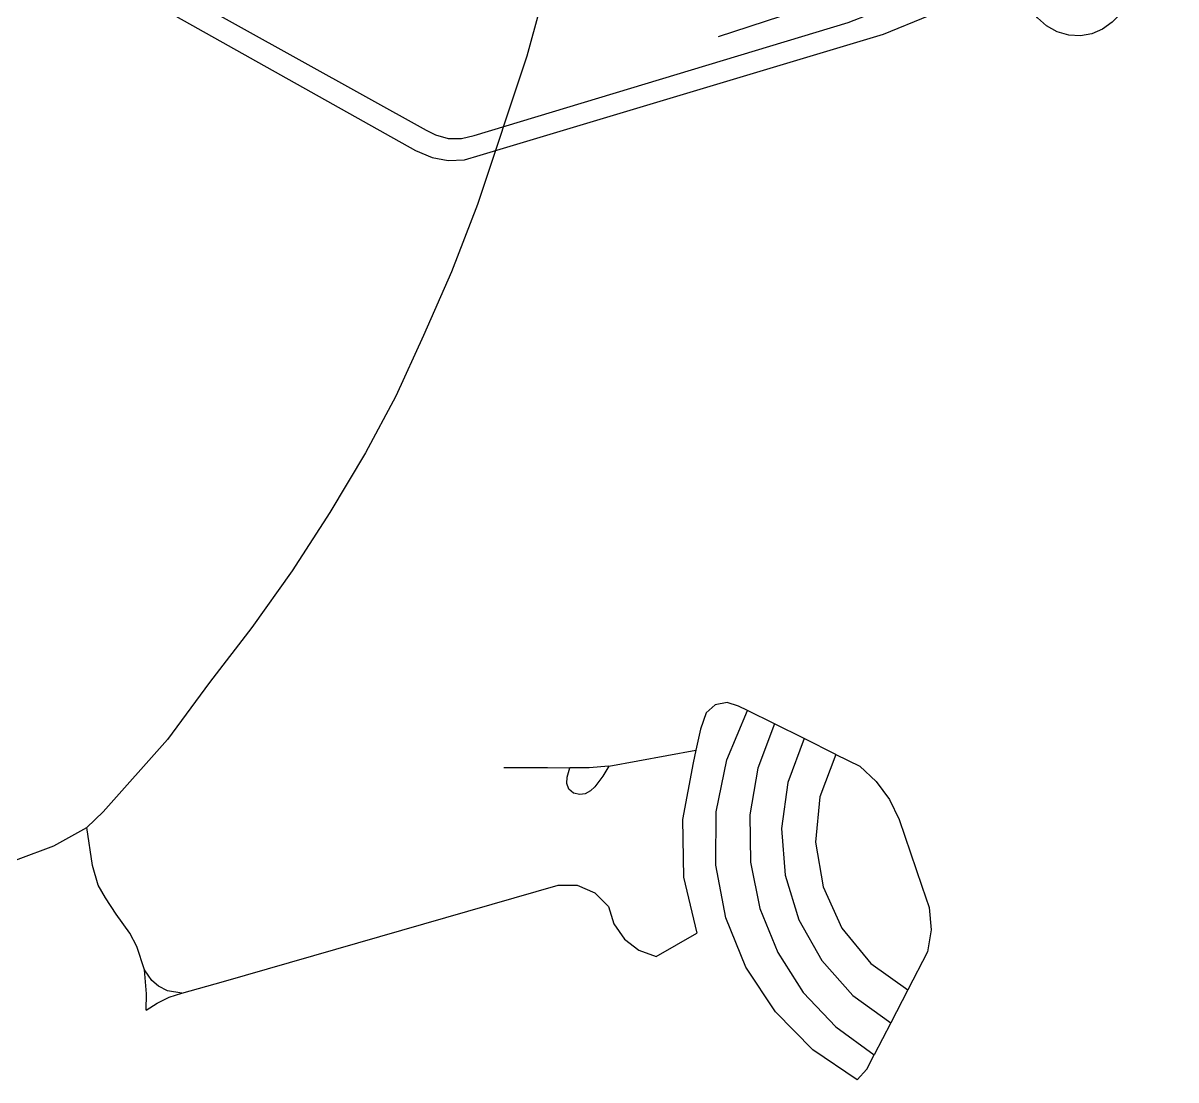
# Model space of a CAD drawing. Header units: metres. Extents: x 327752 to 330302, y 2791504 to 2794271.
# Drawn here: x 328525.9 to 328868, y 2791504.2 to 2791817.9 of the extents above; entities that cross this region are included whole.
import ezdxf

# ---------------------------------------------------------------- set-up
doc = ezdxf.new("R2010")
doc.units = ezdxf.units.M

msp = doc.modelspace()

# ---------------------------------------------------------------- linework, layer by layer
for p, q in [((328748.87, 2791609.87), (328740.88, 2791613.83)), ((328757.65, 2791605.51), (328748.87, 2791609.87)), ((328767.05, 2791600.83), (328757.65, 2791605.51)), ((328699.74, 2791597.29), (328725.55, 2791602.04)), ((328788.39, 2791530.91), (328783.35, 2791521.15)), ((328783.35, 2791521.15), (328778.44, 2791511.63))]:
    msp.add_line(p, q)
for points in [[(328427.47, 2791857.3), (328471.1, 2791832.84), (328476.22, 2791830.55), (328481.75, 2791829.58), (328487.35, 2791830), (328491.79, 2791831.05), (328520.61, 2791840.68), (328526.68, 2791842.11), (328532.85, 2791841.31), (328537.66, 2791838.84), (328642.36, 2791780.03), (328647.25, 2791777.99), (328652.01, 2791777.09), (328656.85, 2791777.31), (328661.5, 2791778.65), (328781.25, 2791814.52), (328794.74, 2791820.11), (328807.54, 2791827.12), (328816.2, 2791833.27)], [(328459.91, 2791847.03), (328475.64, 2791838.4), (328479.03, 2791836.83), (328482.69, 2791836.08), (328486.42, 2791836.18), (328490.04, 2791837.12), (328524.3, 2791847.85), (328527.45, 2791848.78), (328530.72, 2791848.87), (328533.92, 2791848.13), (328645.47, 2791786.12), (328648.29, 2791784.68), (328652.04, 2791783.63), (328655.95, 2791783.59), (328659.74, 2791784.54), (328770.75, 2791818.01), (328783.97, 2791823.17), (328796.74, 2791829.34), (328809.01, 2791836.46), (328812.32, 2791838.75)], [(328798.65, 2791840.59), (328798.01, 2791840.07), (328797.44, 2791839.48), (328796.93, 2791838.83), (328796.06, 2791837.83), (328795.15, 2791836.87), (328794.18, 2791835.96), (328793.17, 2791835.1), (328790.17, 2791833.31), (328787.61, 2791831.95), (328732.18, 2791813.79)], [(328682.64, 2791834.55), (328675.41, 2791808.01), (328660.77, 2791764.01), (328652.99, 2791743.99), (328644.74, 2791725.17), (328636.49, 2791707.09), (328627.48, 2791690.3), (328616.93, 2791672.61), (328605.7, 2791655.34), (328593.8, 2791638.52), (328581.25, 2791622.17), (328568.76, 2791605.2), (328549.7, 2791583.81), (328544.83, 2791579.14)], [(328868, 2791836.76), (328849.03, 2791818.09), (328846.25, 2791816.02), (328843.07, 2791814.66), (328839.66, 2791814.07), (328836.19, 2791814.3), (328832.73, 2791815.3), (328829.58, 2791817.01), (328826.89, 2791819.41), (328824.63, 2791822.18), (328816.2, 2791833.27)], [(328740.88, 2791613.83), (328738.21, 2791615.16), (328734.79, 2791616.25), (328731.28, 2791615.51), (328728.61, 2791613.12), (328726.91, 2791608.27), (328725.55, 2791602.04)], [(328773.4, 2791504.21), (328760.27, 2791513.14), (328749.12, 2791524.45), (328740.39, 2791537.69), (328734.42, 2791552.36), (328731.44, 2791567.91), (328731.53, 2791583.73), (328734.72, 2791599.24), (328740.88, 2791613.83)], [(328748.87, 2791609.87), (328743.96, 2791596.7), (328741.56, 2791582.87), (328741.75, 2791568.82), (328744.53, 2791555.06), (328749.81, 2791542.03), (328757.41, 2791530.19), (328767.05, 2791519.94), (328778.44, 2791511.63)], [(328757.65, 2791605.51), (328752.86, 2791592.51), (328750.96, 2791578.8), (328752.06, 2791565), (328756.09, 2791551.76), (328762.88, 2791539.67), (328772.11, 2791529.31), (328783.35, 2791521.15)], [(328725.55, 2791602.04), (328724.74, 2791598.28), (328721.55, 2791581.5), (328721.91, 2791564.41), (328725.79, 2791547.77)], [(328767.05, 2791600.83), (328762.34, 2791588.2), (328761.07, 2791574.79), (328763.29, 2791561.52), (328768.87, 2791549.25), (328777.43, 2791538.8), (328788.39, 2791530.91)], [(328767.05, 2791600.83), (328774.19, 2791597.29), (328779.04, 2791592.78), (328782.97, 2791587.46), (328785.85, 2791581.51), (328792.55, 2791561.69), (328794.74, 2791555.4), (328795.32, 2791548.77), (328794.24, 2791542.2), (328788.39, 2791530.91)], [(328668.58, 2791596.95), (328681.49, 2791596.91), (328688.11, 2791596.88)], [(328699.74, 2791597.29), (328697.88, 2791594.36), (328695.55, 2791591.23), (328694.29, 2791590), (328692.65, 2791589.15), (328691.1, 2791588.94), (328689.2, 2791589.28), (328687.88, 2791590.54), (328687.22, 2791592.23), (328687.37, 2791594.05), (328688.11, 2791596.88)], [(328699.74, 2791597.29), (328693.85, 2791596.82), (328688.11, 2791596.88)], [(328510.84, 2791565.12), (328524.39, 2791569.75), (328535.05, 2791573.71), (328544.83, 2791579.14)], [(328561.95, 2791536.88), (328559.64, 2791543.77), (328557.56, 2791547.82), (328553.47, 2791553.45), (328550.39, 2791558.26), (328548.15, 2791562.03), (328546.5, 2791567.82), (328544.83, 2791579.14)], [(328572.98, 2791529.95), (328585.37, 2791533.45), (328684.67, 2791562.01), (328690.36, 2791561.97), (328695.6, 2791559.75), (328699.58, 2791555.69), (328701.21, 2791550.5), (328704.31, 2791546.03), (328708.64, 2791542.71), (328713.76, 2791540.85), (328725.79, 2791547.77)], [(328562.37, 2791524.88), (328562.56, 2791529.78), (328561.95, 2791536.88)], [(328572.98, 2791529.95), (328568.76, 2791530.68), (328566.08, 2791532.05), (328564.06, 2791533.76), (328561.95, 2791536.88)], [(328562.37, 2791524.88), (328565.67, 2791527.04), (328569.23, 2791528.74), (328572.98, 2791529.95)], [(328773.4, 2791504.21), (328776.26, 2791507.41), (328778.44, 2791511.63)]]:
    msp.add_lwpolyline(points)

doc.saveas('drawing.dxf')
